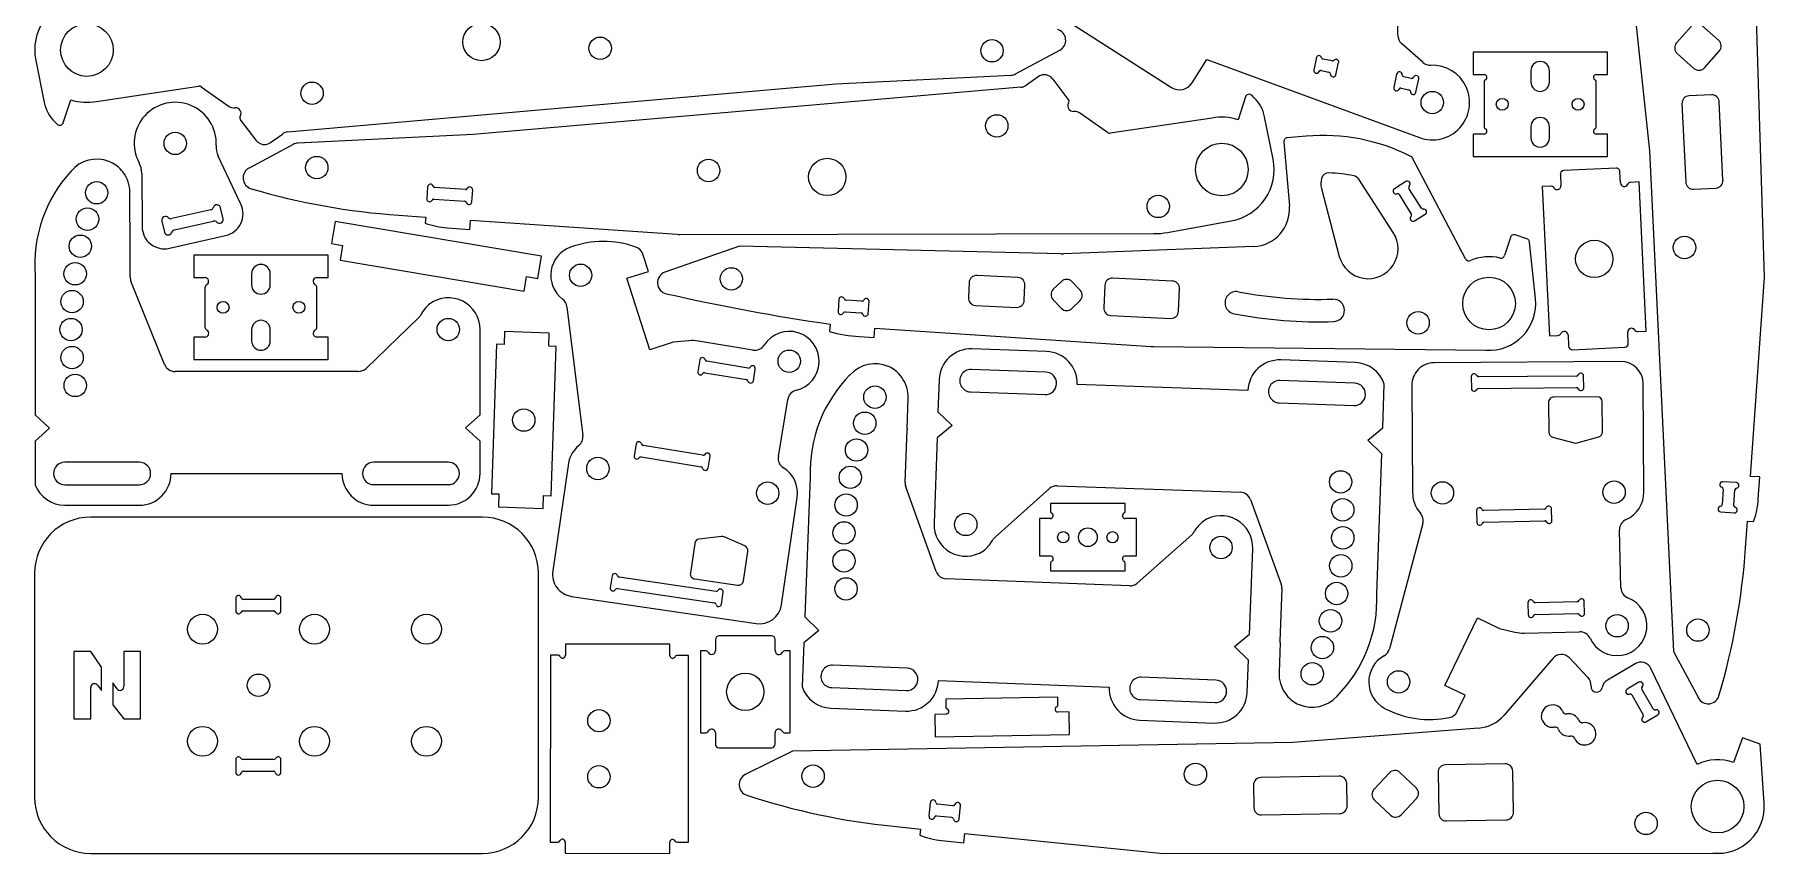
# Model space of a CAD drawing. Header units: millimetres. Extents: x 4 to 467, y 3 to 497.
# Drawn here: x 3.5 to 467, y 3.5 to 222.7 of the extents above; entities that cross this region are included whole.
import ezdxf

# ---------------------------------------------------------------- set-up
doc = ezdxf.new("R2010")
doc.units = ezdxf.units.MM
doc.layers.add('INTERIOR_LOOPS', color=7, linetype='Continuous')
doc.layers.add('OUTER_LOOP', color=7, linetype='Continuous')

msp = doc.modelspace()

# ---------------------------------------------------------------- linework, layer by layer
at = {"layer": 'INTERIOR_LOOPS'}
for p, q in [((447.44, 224.92), (443.45, 220.44)), ((454.75, 221.1), (450.27, 225.09)), ((450.93, 213.79), (454.91, 218.28)), ((346.96, 216.54), (346.24, 213.24)), ((346.92, 216.55), (346.96, 216.54)), ((351.16, 215.62), (348.73, 216.15)), ((352.2, 211.94), (352.92, 215.23)), ((352.92, 215.23), (352.97, 215.22)), ((443.62, 217.61), (448.1, 213.63)), ((348.24, 213.09), (350.33, 212.63)), ((368.46, 212.11), (367.68, 208.55)), ((372.43, 210.96), (370.33, 211.42)), ((373.64, 207.24), (374.42, 210.81)), ((404.42, 212.99), (404.42, 209.99)), ((409.42, 209.99), (409.42, 212.99)), ((369.67, 208.39), (371.76, 207.94)), ((444.91, 204.2), (445.91, 183.22)), ((452.8, 206.58), (446.81, 206.29)), ((455.9, 183.7), (454.9, 204.68)), ((404.42, 197.99), (404.42, 195.05)), ((409.42, 195.04), (409.42, 197.99)), ((108.8, 181.94), (108.59, 178.74)), ((118.96, 181.19), (110.71, 181.76)), ((120.66, 177.92), (120.88, 181.11)), ((348.3, 181.5), (353.1, 163.31)), ((367.55, 169.69), (358.29, 184)), ((370.95, 183.33), (367.85, 181.39)), ((375.08, 176.2), (371.76, 181.51)), ((448.01, 181.32), (454, 181.61)), ((54, 173.38), (53.33, 176.33)), ((110.5, 178.66), (118.75, 178.1)), ((369.14, 179.86), (372.39, 174.65)), ((37.63, 172.78), (38.3, 169.83)), ((50.68, 175.77), (40.26, 173.42)), ((40.95, 170.39), (51.37, 172.75)), ((373.21, 172.83), (376.13, 174.6)), ((61.64, 158.65), (61.64, 155.7)), ((66.64, 155.7), (66.64, 158.65)), ((266.97, 157.66), (255.98, 158.18)), ((253.89, 156.28), (253.7, 152.28)), ((268.68, 151.58), (268.87, 155.57)), ((278.62, 156.61), (276.46, 154.52)), ((283.65, 154.27), (281.45, 156.55)), ((290.27, 155.56), (289.98, 149.57)), ((308.4, 156.71), (292.36, 157.47)), ((310.02, 148.62), (310.3, 154.62)), ((219.01, 151.75), (218.8, 148.56)), ((220.72, 148.48), (224.98, 148.2)), ((225.18, 151.29), (220.92, 151.57)), ((226.88, 148.02), (227.09, 151.22)), ((255.6, 150.19), (266.59, 149.67)), ((276.41, 151.7), (278.61, 149.41)), ((281.44, 149.36), (283.6, 151.44)), ((61.65, 143.7), (61.65, 140.7)), ((66.65, 140.7), (66.65, 143.7)), ((291.89, 147.48), (307.93, 146.72)), ((181.71, 135.6), (181.2, 132.44)), ((194.72, 133.42), (183.6, 135.24)), ((183.09, 132.18), (194.21, 130.36)), ((196.1, 130.01), (196.61, 133.16)), ((274.46, 132.34), (254.47, 133.05)), ((357.19, 129.39), (337.2, 130.1)), ((388.46, 131.13), (388.48, 127.93)), ((416.64, 131.27), (390.38, 131.09)), ((418.58, 128.14), (418.56, 131.34)), ((254.26, 127.05), (274.25, 126.34)), ((390.4, 127.99), (416.67, 128.17)), ((422.14, 125.73), (410.54, 125.65)), ((336.99, 124.11), (356.98, 123.4)), ((409.15, 124.24), (409.21, 116.28)), ((423.61, 116.38), (423.55, 124.34)), ((164.65, 113.06), (164.14, 109.9)), ((182.59, 110.08), (166.54, 112.7)), ((410.24, 114.94), (416.05, 113.38)), ((416.8, 113.38), (422.59, 115.02)), ((31.58, 108.2), (11.58, 108.2)), ((114.36, 108.22), (94.36, 108.21)), ((166.04, 109.64), (182.09, 107.02)), ((183.97, 106.66), (184.49, 109.82)), ((11.58, 102.2), (31.58, 102.2)), ((94.36, 102.21), (114.36, 102.22)), ((459.48, 102.74), (455.84, 103)), ((455.98, 101), (455.69, 96.87)), ((458.78, 96.66), (459.07, 100.79)), ((389.88, 95.29), (389.95, 92.09)), ((408.06, 95.66), (391.79, 95.28)), ((410.05, 92.55), (409.97, 95.75)), ((455.28, 94.92), (458.92, 94.66)), ((187.55, 88.36), (181.58, 87.62)), ((193.79, 85.82), (188.29, 88.25)), ((391.86, 92.18), (408.13, 92.56)), ((180.37, 86.43), (179.21, 78.55)), ((193.45, 76.46), (194.61, 84.34)), ((158.23, 77.77), (157.76, 74.61)), ((159.67, 74.38), (185.65, 70.55)), ((186.1, 73.62), (160.11, 77.44)), ((180.39, 76.96), (191.86, 75.27)), ((57.41, 71.79), (57.41, 68.4)), ((67.53, 71.5), (59.39, 71.5)), ((69.51, 68.4), (69.51, 71.79)), ((187.54, 70.22), (188.01, 73.39)), ((403.64, 70.6), (403.72, 67.4)), ((416.83, 70.85), (405.56, 70.59)), ((418.81, 67.75), (418.74, 70.95)), ((59.31, 68.4), (67.62, 68.4)), ((405.63, 67.49), (416.9, 67.75)), ((18.55, 57.5), (14.05, 57.5)), ((14.05, 57.5), (14.05, 39.5)), ((21.46, 53.39), (18.55, 57.5)), ((31.91, 57.5), (27.41, 57.5)), ((27.41, 57.5), (27.41, 48.14)), ((31.91, 39.5), (31.91, 57.5)), ((21.46, 47.1), (21.46, 53.39)), ((237.31, 53.08), (217.32, 53.86)), ((18.55, 39.5), (18.55, 47.93)), ((20.34, 48.54), (21.46, 47.1)), ((25.6, 47.56), (24.46, 49.16)), ((24.46, 49.16), (24.46, 43.24)), ((217.09, 47.86), (237.07, 47.09)), ((320.03, 49.89), (300.04, 50.66)), ((433.37, 49.32), (430.21, 47.49)), ((437.2, 42.15), (434.12, 47.47)), ((24.46, 43.24), (27.37, 39.5)), ((299.81, 44.66), (319.79, 43.89)), ((431.44, 45.91), (434.52, 40.6)), ((14.05, 39.5), (18.55, 39.5)), ((27.37, 39.5), (31.91, 39.5)), ((435.27, 38.75), (438.43, 40.58)), ((57.41, 28.6), (57.41, 25.21)), ((67.62, 28.6), (59.31, 28.6)), ((69.51, 25.21), (69.51, 28.6)), ((59.39, 25.5), (67.53, 25.5)), ((353.06, 24.17), (332.06, 23.8)), ((366.51, 25.05), (362.39, 20.69)), ((373.7, 21.01), (369.33, 25.13)), ((379.57, 25.14), (379.77, 14.14)), ((397.53, 27.46), (381.54, 27.18)), ((399.76, 14.5), (399.57, 25.5)), ((330.1, 21.77), (330.2, 15.77)), ((355.2, 16.21), (355.09, 22.21)), ((243.51, 17.11), (243.15, 13.48)), ((249.58, 16.23), (245.46, 16.64)), ((251.21, 12.68), (251.57, 16.31)), ((332.24, 13.8), (353.23, 14.17)), ((362.47, 17.86), (366.83, 13.74)), ((369.66, 13.82), (373.78, 18.18)), ((245.15, 13.56), (249.27, 13.15)), ((381.8, 12.18), (397.8, 12.46))]:
    msp.add_line(p, q, dxfattribs=at)
for centre, radius in [((17.52, 218.56), 7.05), ((123.25, 220.7), 5), ((155.05, 219.02), 3), ((260.04, 218.37), 3), ((77.84, 206.98), 3), ((378.01, 204.49), 3), ((396.76, 204.02), 1.6), ((417.08, 204.02), 1.6), ((261.32, 198.24), 3), ((41.18, 193.57), 3), ((79.11, 187.08), 3), ((321.62, 186.57), 7.05), ((184.09, 186.3), 3), ((215.89, 184.57), 5), ((20.13, 180.36), 3), ((17.68, 173.28), 3), ((304.58, 176.7), 3), ((15.75, 166.03), 3), ((421.41, 162.63), 5), ((445.58, 165.69), 3), ((14.37, 158.66), 3), ((149.81, 158.25), 3), ((190.19, 157.28), 3), ((393.21, 150.7), 7.05), ((13.54, 151.21), 3), ((53.99, 149.67), 1.6), ((74.31, 149.68), 1.6), ((374.21, 145.53), 3), ((13.26, 143.72), 3), ((114.35, 143.73), 3), ((13.54, 136.22), 3), ((205.71, 135.24), 3), ((14.38, 128.77), 3), ((228.67, 125.63), 3), ((134.58, 119.5), 3), ((225.94, 118.65), 3), ((223.74, 111.48), 3), ((154.43, 106.53), 3), ((222.07, 104.17), 3), ((199.93, 99.93), 3), ((353.45, 102.94), 3), ((380.73, 99.98), 3), ((426.71, 100.2), 3), ((220.95, 96.76), 3), ((354.01, 95.46), 3), ((253, 91.56), 3), ((220.38, 89.28), 3), ((279.12, 88.13), 1.5), ((285.72, 88.13), 2.5), ((292.32, 88.13), 1.5), ((321.4, 85.38), 3), ((354.02, 87.96), 3), ((220.37, 81.78), 3), ((353.48, 80.48), 3), ((220.92, 74.3), 3), ((352.38, 73.07), 3), ((48.5, 63.5), 4), ((78.5, 63.5), 4), ((108.5, 63.5), 4), ((350.74, 65.75), 3), ((427.53, 64.43), 3), ((449.19, 63.28), 3), ((348.56, 58.58), 3), ((63.5, 48.5), 3), ((193.93, 46.75), 5), ((345.85, 51.58), 3), ((368.98, 49.4), 3), ((154.72, 39.02), 3), ((48.5, 33.5), 4), ((78.5, 33.5), 4), ((108.5, 33.5), 4), ((154.71, 24.02), 3), ((212.08, 24.16), 3), ((314.55, 24.66), 3), ((454.46, 16.03), 7.05), ((435.29, 11.51), 3)]:
    msp.add_circle(centre, radius, dxfattribs=at)
for centre, radius, start, end in [((444.95, 219.11), 2, 138.3585, 228.3585), ((453.42, 219.61), 2, 318.3585, 48.3585), ((346.98, 213.08), 0.75, 167.6489, 337.2122), ((347.63, 216.31), 0.75, 15.2031, 161.6613), ((348.84, 216.64), 0.5, 195.2031, 257.6484), ((351.26, 216.11), 0.5, 257.6493, 320.0947), ((352.22, 215.31), 0.75, 353.6365, 140.0947), ((406.92, 212.99), 2.5, 0, 180), ((449.43, 215.12), 2, 228.3585, 318.3585), ((348.13, 212.6), 0.5, 77.6489, 157.2113), ((350.22, 212.14), 0.5, 358.0864, 77.6489), ((351.47, 212.1), 0.75, 178.0856, 347.6489), ((369.19, 211.95), 0.75, 358.0856, 167.6489), ((370.44, 211.91), 0.5, 178.0864, 257.6489), ((372.53, 211.45), 0.5, 257.6489, 337.2113), ((373.69, 210.97), 0.75, 347.6489, 157.2122), ((406.92, 209.99), 2.5, 180, 360), ((368.41, 208.39), 0.75, 167.6489, 337.2122), ((369.56, 207.9), 0.5, 77.6489, 157.2113), ((371.66, 207.45), 0.5, 358.0864, 77.6489), ((372.91, 207.4), 0.75, 178.0856, 347.6489), ((446.9, 204.29), 2, 92.75, 182.75), ((452.9, 204.58), 2, 2.75, 92.75), ((406.92, 197.99), 2.5, 359.9845, 179.9845), ((406.92, 195.04), 2.5, 179.9845, 359.9845), ((350.27, 183.67), 2, 87.7537, 162.7425), ((348.69, 143.27), 42.42, 78.6989, 87.7537), ((109.55, 181.89), 0.75, 17.1812, 176.081), ((110.75, 182.26), 0.5, 197.1812, 266.0807), ((118.99, 181.69), 0.5, 266.0813, 334.9808), ((120.13, 181.16), 0.75, 356.081, 154.9808), ((353.14, 182.78), 5, 162.7425, 194.7629), ((356.61, 182.91), 2, 32.91, 78.6989), ((368.25, 180.76), 0.75, 122.0365, 291.5998), ((371.34, 182.69), 0.75, 312.4732, 122.0365), ((372.19, 181.77), 0.5, 132.474, 212.0365), ((447.91, 183.32), 2, 182.75, 272.75), ((453.91, 183.61), 2, 272.75, 2.75), ((50.46, 176.75), 1, 282.7369, 341.495), ((52.36, 176.11), 1, 12.7369, 161.495), ((109.33, 178.69), 0.75, 176.081, 334.9808), ((110.47, 178.16), 0.5, 86.0813, 154.9808), ((118.71, 177.6), 0.5, 17.1812, 86.0807), ((119.91, 177.97), 0.75, 197.1812, 356.081), ((368.71, 179.6), 0.5, 32.0365, 111.5989), ((375.5, 176.47), 0.5, 212.0368, 280.9363), ((38.61, 173), 1, 43.9787, 192.7369), ((40.04, 174.39), 1, 223.9787, 282.7369), ((51.59, 171.77), 1, 43.9787, 102.7369), ((53.03, 173.16), 1, 223.9787, 12.7369), ((372.82, 173.47), 0.75, 132.9849, 301.1986), ((371.97, 174.39), 0.5, 312.9857, 32.0365), ((375.74, 175.24), 0.75, 301.1984, 100.9363), ((39.27, 170.05), 1, 192.7369, 341.495), ((41.17, 169.42), 1, 102.7369, 161.495), ((360.83, 165.34), 8, 194.7629, 32.91), ((64.14, 158.65), 2.5, 359.994, 179.994), ((255.88, 156.18), 2, 87.3005, 177.3005), ((266.87, 155.66), 2, 357.3005, 87.3005), ((64.14, 155.7), 2.5, 179.9942, 359.9938), ((277.85, 153.08), 2, 133.9568, 223.9568), ((280.01, 155.17), 2, 43.9568, 133.9568), ((282.21, 152.88), 2, 313.9568, 43.9568), ((292.26, 155.47), 2, 87.3005, 177.3005), ((308.3, 154.71), 2, 357.3005, 87.3005), ((325.47, 150.9), 3, 79.1862, 259.1866), ((347.71, 267.37), 115.57, 259.1864, 271.8206), ((219.55, 148.51), 0.75, 176.2331, 335.1329), ((219.76, 151.7), 0.75, 17.3333, 176.2331), ((220.68, 147.98), 0.5, 86.2334, 155.1329), ((220.95, 152.07), 0.5, 197.3333, 266.2328), ((225.21, 151.79), 0.5, 266.2334, 335.1329), ((226.35, 151.27), 0.75, 356.2331, 155.1329), ((255.7, 152.19), 2, 177.3005, 267.3005), ((266.68, 151.67), 2, 267.3005, 357.3005), ((280.05, 150.8), 2, 223.9568, 313.9568), ((291.98, 149.48), 2, 177.3005, 267.3005), ((308.02, 148.72), 2, 267.3005, 357.3005), ((351.48, 148.85), 3, 271.8206, 91.8206), ((64.15, 143.7), 2.5, 0.0095, 180.0095), ((224.94, 147.7), 0.5, 17.3333, 86.2328), ((226.14, 148.07), 0.75, 197.3333, 356.2331), ((347.71, 267.37), 121.57, 259.1864, 271.8206), ((64.15, 140.7), 2.5, 180.0095, 0.0095), ((182.45, 135.48), 0.75, 11.8042, 170.704), ((183.68, 135.74), 0.5, 191.8042, 260.7037), ((181.94, 132.32), 0.75, 170.704, 329.6038), ((183.01, 131.69), 0.5, 80.7043, 149.6038), ((194.13, 129.87), 0.5, 11.8042, 80.7037), ((195.36, 130.13), 0.75, 191.8042, 350.704), ((194.8, 133.92), 0.5, 260.7043, 329.6038), ((195.87, 133.28), 0.75, 350.704, 149.6038), ((254.37, 130.05), 3, 87.9605, 267.9605), ((274.35, 129.34), 3, 267.9606, 87.9605), ((337.1, 127.1), 3, 87.9605, 267.9605), ((389.21, 131.13), 0.75, 21.4975, 180.3973), ((390.37, 131.59), 0.5, 201.4975, 270.397), ((416.64, 131.77), 0.5, 270.3977, 339.2971), ((417.81, 131.33), 0.75, 0.3973, 159.2971), ((357.09, 126.39), 3, 267.9606, 87.9605), ((389.23, 127.93), 0.749, 180.3973, 339.2743), ((390.4, 127.49), 0.5, 90.3977, 159.2743), ((410.55, 124.25), 1.4, 90.3973, 180.3973), ((416.67, 127.67), 0.5, 21.4975, 90.397), ((417.83, 128.13), 0.75, 201.4975, 0.3973), ((422.15, 124.33), 1.4, 0.3973, 90.3973), ((410.61, 116.29), 1.4, 180.3973, 255.0036), ((422.21, 116.37), 1.4, 285.791, 0.3973), ((165.39, 112.94), 0.75, 11.8042, 170.704), ((166.62, 113.2), 0.5, 191.8042, 260.7037), ((416.42, 114.73), 1.4, 255.0039, 285.7908), ((11.58, 105.2), 3, 90.0095, 270.0095), ((31.58, 105.2), 3, 270.0095, 90.0095), ((94.36, 105.21), 3, 90.0095, 270.0095), ((114.36, 105.22), 3, 270.0095, 90.0095), ((164.88, 109.78), 0.75, 170.704, 329.6038), ((165.95, 109.15), 0.5, 80.7043, 149.6038), ((182.01, 106.52), 0.5, 11.8042, 80.7037), ((183.23, 106.78), 0.75, 191.8042, 350.704), ((182.67, 110.57), 0.5, 260.7043, 329.6038), ((183.75, 109.94), 0.75, 350.704, 149.6038), ((455.79, 102.25), 0.75, 86.0172, 255.5805), ((459.43, 102), 0.75, 276.4539, 86.0172), ((455.48, 101.04), 0.5, 356.0172, 75.5797), ((459.57, 100.75), 0.5, 96.4547, 176.0172), ((390.63, 95.3), 0.75, 22.4222, 181.322), ((391.78, 95.78), 0.5, 202.4222, 271.3217), ((408.05, 96.16), 0.5, 271.3223, 340.2218), ((409.22, 95.73), 0.75, 1.322, 160.2218), ((455.33, 95.67), 0.75, 96.4539, 266.0172), ((455.19, 96.91), 0.5, 276.4547, 356.0172), ((459.28, 96.62), 0.5, 176.0172, 255.5797), ((458.97, 95.41), 0.75, 266.0172, 75.5805), ((187.72, 86.97), 1.4, 66.2352, 97.0221), ((390.7, 92.1), 0.75, 181.322, 340.2218), ((391.88, 91.68), 0.5, 91.3223, 160.2218), ((408.14, 92.06), 0.5, 22.4222, 91.3217), ((409.3, 92.53), 0.75, 202.4222, 1.322), ((181.75, 86.23), 1.4, 97.0223, 171.6286), ((193.23, 84.54), 1.4, 351.6286, 66.2349), ((158.5, 74.5), 0.75, 171.6286, 330.5284), ((158.97, 77.66), 0.749, 12.7517, 171.6286), ((159.59, 73.88), 0.5, 81.629, 150.5284), ((160.19, 77.94), 0.5, 192.7517, 261.6283), ((180.59, 78.35), 1.4, 171.6286, 261.6286), ((187.27, 73.5), 0.75, 351.6286, 150.5284), ((192.07, 76.66), 1.4, 261.6286, 351.6286), ((58.16, 71.79), 0.75, 9.8545, 180), ((59.39, 72), 0.5, 189.8552, 270), ((67.53, 72), 0.5, 270, 350.1448), ((68.76, 71.79), 0.75, 0, 170.1455), ((185.58, 70.06), 0.5, 12.7288, 81.6283), ((186.8, 70.33), 0.75, 192.7288, 351.6286), ((186.18, 74.11), 0.5, 261.629, 330.5284), ((404.39, 70.61), 0.75, 22.4222, 181.322), ((405.55, 71.09), 0.5, 202.4222, 271.3217), ((416.81, 71.35), 0.5, 271.3223, 340.2218), ((417.99, 70.93), 0.75, 1.322, 160.2218), ((58.16, 68.4), 0.75, 180, 336.4215), ((59.31, 67.9), 0.5, 90, 156.4224), ((67.62, 67.9), 0.5, 23.5776, 90), ((68.76, 68.4), 0.75, 203.5785, 0), ((404.47, 67.42), 0.75, 181.322, 340.2218), ((405.64, 66.99), 0.5, 91.3223, 160.2218), ((416.91, 67.25), 0.5, 22.4222, 91.3217), ((418.06, 67.73), 0.75, 202.4222, 1.322), ((217.2, 50.86), 3, 87.7859, 267.7859), ((237.19, 50.09), 3, 267.7859, 87.7859), ((19.55, 47.93), 1, 37.8943, 180), ((26.41, 48.14), 1, 215.3489, 0.0002), ((299.93, 47.66), 3, 87.7859, 267.7859), ((319.91, 46.89), 3, 267.7859, 87.7859), ((430.59, 46.84), 0.75, 120.0851, 289.6484), ((433.74, 48.67), 0.75, 310.5218, 120.0851), ((434.55, 47.72), 0.5, 130.5226, 210.0851), ((410.22, 40.24), 3, 23.2816, 279.3399), ((431.01, 45.66), 0.5, 30.0851, 109.6475), ((437.63, 42.4), 0.5, 210.0851, 289.6475), ((438.05, 41.22), 0.75, 300.0851, 109.6484), ((410.87, 36.3), 1, 23.2816, 99.3399), ((413.89, 41.82), 1, 203.2816, 279.3399), ((414.54, 37.88), 3, 23.2816, 99.3399), ((418.86, 35.51), 3, 203.2816, 99.3399), ((418.21, 39.46), 1, 203.2816, 279.3399), ((434.9, 39.4), 0.75, 130.5218, 300.0851), ((434.09, 40.35), 0.5, 310.5226, 30.0851), ((414.54, 37.88), 3, 203.2816, 279.3399), ((415.19, 33.93), 1, 23.2816, 99.3399), ((58.16, 28.6), 0.75, 23.5785, 180), ((59.31, 29.1), 0.5, 203.5776, 270), ((67.62, 29.1), 0.5, 270, 336.4224), ((68.76, 28.6), 0.75, 0, 156.4214), ((58.16, 25.21), 0.75, 180, 350.1455), ((59.39, 25), 0.5, 90, 170.1448), ((67.53, 25), 0.5, 9.8552, 90), ((68.76, 25.21), 0.75, 189.8545, 360), ((332.1, 21.8), 2, 91.0145, 181.0145), ((353.09, 22.17), 2, 1.0145, 91.0145), ((367.96, 23.68), 2, 46.623, 136.623), ((381.57, 25.18), 2, 91.0145, 181.0145), ((397.57, 25.46), 2, 1.0145, 91.0145), ((363.84, 19.32), 2, 136.623, 226.623), ((372.32, 19.56), 2, 316.623, 46.623), ((244.26, 17.04), 0.75, 4.7184, 174.2817), ((245.51, 17.14), 0.5, 184.7192, 264.2817), ((249.63, 16.73), 0.5, 264.2817, 343.8442), ((250.83, 16.38), 0.75, 354.2817, 163.845), ((332.2, 15.8), 2, 181.0145, 271.0145), ((353.2, 16.17), 2, 271.0145, 1.0145), ((381.77, 14.18), 2, 181.0145, 271.0145), ((397.76, 14.46), 2, 271.0145, 1.0145), ((243.9, 13.41), 0.75, 174.2817, 343.845), ((245.1, 13.06), 0.5, 84.2817, 163.8442), ((249.22, 12.65), 0.5, 4.7192, 84.2817), ((250.46, 12.75), 0.75, 184.7184, 354.2817), ((368.2, 15.2), 2, 226.623, 316.623)]:
    msp.add_arc(centre, radius, start, end, dxfattribs=at)
at = {"layer": 'OUTER_LOOP'}
for p, q in [((467, 157.74), (462.46, 304.93)), ((430.93, 241.14), (436.24, 191.53)), ((368.76, 222.58), (368.93, 240.67)), ((276.39, 228.78), (308.12, 208.53)), ((266.36, 212.19), (278.19, 218.52)), ((375.52, 215.23), (369.77, 220.3)), ((424.92, 217.99), (388.92, 217.99)), ((388.92, 217.99), (388.92, 211.99)), ((424.92, 211.99), (424.92, 217.99)), ((3.81, 215.77), (6.1, 204.47)), ((313.65, 209.76), (317.63, 216)), ((317.63, 216), (374.57, 195.1)), ((20.13, 204.81), (47.44, 208.86)), ((48.16, 208.69), (55.4, 203.62)), ((71.38, 196.62), (218.18, 209.47)), ((267.79, 208.59), (120.98, 195.93)), ((218.18, 209.47), (265.1, 211.84)), ((272.42, 211.4), (269.28, 209.14)), ((280.47, 205.42), (276.38, 210.78)), ((388.92, 211.99), (391.92, 211.99)), ((391.92, 210.09), (391.92, 197.94)), ((421.92, 211.99), (424.92, 211.99)), ((421.92, 197.94), (421.92, 210.09)), ((11.2, 199.1), (13.2, 205.25)), ((327.97, 206.03), (325.96, 199.88)), ((330.26, 205.8), (329.62, 206.43)), ((8.9, 199.32), (9.55, 198.69)), ((58.7, 199.77), (62.8, 194.42)), ((290.99, 196.49), (283.76, 201.57)), ((319.03, 200.33), (291.71, 196.32)), ((335.34, 189.34), (333.06, 200.65)), ((66.75, 193.79), (69.89, 196.06)), ((120.98, 195.93), (74.05, 193.62)), ((344.22, 195.51), (339.16, 195.07)), ((391.92, 196.04), (388.92, 196.04)), ((388.92, 196.04), (388.92, 190.04)), ((424.92, 196.04), (421.92, 196.04)), ((424.92, 190.04), (424.92, 196.04)), ((58.78, 177.29), (52.73, 190.15)), ((72.79, 193.27), (60.95, 186.96)), ((338.25, 193.99), (339.72, 176.79)), ((388.92, 190.04), (424.92, 190.04)), ((436.24, 191.53), (442.68, 57.57)), ((32.23, 185.52), (32.3, 171.31)), ((386.94, 162.63), (372.73, 189.65)), ((427.25, 186.94), (413.27, 186.27)), ((428.44, 182.99), (428.3, 185.99)), ((409.73, 182.09), (407.47, 181.98)), ((407.47, 181.98), (409.38, 142.03)), ((412.32, 185.22), (412.46, 182.22)), ((433.44, 183.23), (431.17, 183.12)), ((435.35, 143.28), (433.44, 183.23)), ((29.06, 172.27), (29.05, 180.37)), ((29.1, 157.8), (29.09, 171.94)), ((84.08, 172.67), (83.08, 166.76)), ((139.3, 163.33), (84.08, 172.67)), ((101.12, 174.34), (108.3, 173.85)), ((108.3, 173.85), (108.19, 172.21)), ((120.1, 170.54), (120.27, 173.03)), ((120.27, 173.03), (175.71, 169.23)), ((307.03, 169.71), (324.1, 172.79)), ((39.62, 165.48), (54.68, 168.88)), ((114.12, 170.95), (120.1, 170.54)), ((176.41, 169.21), (303.51, 169.4)), ((398.93, 168.39), (397.36, 163.53)), ((403.38, 168.01), (400.19, 169.04)), ((405.66, 152.01), (404.06, 167.16)), ((82.14, 163.65), (46.14, 163.64)), ((46.14, 163.64), (46.14, 157.64)), ((82.14, 157.65), (82.14, 163.65)), ((83.08, 166.76), (86.04, 166.26)), ((86.04, 166.26), (85.37, 162.31)), ((85.37, 162.31), (134.67, 153.97)), ((138.3, 157.41), (139.3, 163.33)), ((167.99, 159.3), (166.45, 163.92)), ((192.4, 166.03), (172.41, 159.08)), ((278.59, 164.01), (192.4, 166.03)), ((330.14, 165.95), (279.2, 164.01)), ((3.62, 158.3), (3.62, 120.86)), ((46.14, 157.64), (49.14, 157.64)), ((79.14, 157.65), (82.14, 157.65)), ((134.67, 153.97), (135.34, 157.91)), ((135.34, 157.91), (138.3, 157.41)), ((162.18, 157.44), (167.99, 159.3)), ((463.29, 104.43), (467, 157.74)), ((38.34, 134.37), (29.32, 156.68)), ((49.14, 154.91), (49.15, 144.43)), ((79.15, 144.44), (79.14, 154.92)), ((168.32, 138.3), (162.18, 157.44)), ((146.14, 149.85), (150.37, 115.35)), ((106.38, 146.83), (92.3, 133.34)), ((122.86, 120.88), (122.85, 143.73)), ((216.66, 145.17), (216.53, 143.18)), ((228.45, 141.59), (228.62, 144.09)), ((228.62, 144.09), (302.72, 139.21)), ((49.15, 141.7), (46.15, 141.7)), ((46.15, 141.7), (46.15, 135.7)), ((82.15, 141.71), (79.15, 141.71)), ((82.15, 135.71), (82.15, 141.71)), ((127.29, 139.77), (125.89, 99.79)), ((129.29, 139.7), (127.29, 139.77)), ((129.41, 143.2), (129.29, 139.7)), ((141.4, 142.78), (129.41, 143.2)), ((141.28, 139.28), (141.4, 142.78)), ((143.28, 139.21), (141.28, 139.28)), ((141.88, 99.24), (143.28, 139.21)), ((174.62, 140.32), (168.32, 138.3)), ((178.8, 140.72), (174.62, 140.32)), ((195.97, 138.23), (181.35, 140.63)), ((224.46, 141.86), (228.45, 141.59)), ((303.27, 139.19), (392.39, 138.21)), ((409.38, 142.03), (411.65, 142.14)), ((414.38, 142.27), (414.52, 139.27)), ((430.5, 140.04), (430.36, 143.04)), ((433.09, 143.17), (435.35, 143.28)), ((46.15, 135.7), (82.15, 135.71)), ((274.66, 137.83), (254.67, 138.55)), ((357.39, 134.89), (337.4, 135.6)), ((428.46, 135.2), (378.5, 134.86)), ((415.57, 138.32), (429.55, 139)), ((90.23, 132.51), (41.12, 132.5)), ((245.87, 130.35), (245.56, 121.7)), ((237.27, 117.2), (237.58, 125.3)), ((328.6, 127.41), (282.85, 129.04)), ((364.73, 117.46), (365.14, 129.11)), ((372.55, 128.82), (372.74, 100.32)), ((434.71, 100.26), (434.51, 129.25)), ((3.62, 120.86), (7.52, 117.36)), ((118.96, 117.38), (122.86, 120.88)), ((202.79, 109.74), (205.29, 125.03)), ((245.56, 121.7), (249.34, 118.06)), ((7.52, 117.36), (3.62, 113.86)), ((122.86, 113.88), (118.96, 117.38)), ((236.75, 102.74), (237.3, 116.87)), ((249.34, 118.06), (245.32, 114.7)), ((360.7, 114.1), (364.73, 117.46)), ((3.62, 113.86), (3.63, 102.2)), ((122.86, 105.22), (122.86, 113.88)), ((245.32, 114.7), (244.5, 91.86)), ((364.48, 110.46), (360.7, 114.1)), ((146.47, 107.29), (142.32, 79.1)), ((363.14, 73.04), (364.48, 110.46)), ((40.08, 105.2), (85.86, 105.21)), ((211.31, 104.23), (209.86, 66.81)), ((465.78, 104.26), (463.29, 104.43)), ((465.36, 98.28), (465.78, 104.26)), ((125.89, 99.79), (127.89, 99.72)), ((127.89, 99.72), (127.77, 96.23)), ((139.76, 95.81), (139.88, 99.3)), ((139.88, 99.3), (141.88, 99.24)), ((203.62, 70.08), (207.84, 98.76)), ((245.08, 78.97), (236.93, 101.61)), ((260.85, 88.17), (275.4, 101.16)), ((277.51, 101.91), (326.58, 100.17)), ((329.29, 98.19), (337.52, 75.58)), ((11.58, 96.7), (31.58, 96.7)), ((123.5, 93.5), (18.5, 93.5)), ((94.36, 96.71), (114.36, 96.72)), ((127.77, 96.23), (139.76, 95.81)), ((275.72, 93.13), (272.72, 93.13)), ((272.72, 93.13), (272.72, 83.13)), ((295.72, 97.13), (275.72, 97.13)), ((275.72, 97.13), (275.72, 95.02)), ((295.72, 95.02), (295.72, 97.13)), ((298.72, 93.13), (295.72, 93.13)), ((298.72, 83.13), (298.72, 93.13)), ((313.55, 88.78), (298.96, 75.85)), ((375.49, 91.81), (366.52, 58.23)), ((428.54, 74.6), (428.18, 90.08)), ((461.95, 85.28), (462.45, 92.46)), ((462.45, 92.46), (464.09, 92.35)), ((329.01, 62.21), (329.89, 85.05)), ((272.72, 83.13), (275.72, 83.13)), ((275.72, 81.23), (275.72, 79.13)), ((275.72, 79.13), (295.72, 79.13)), ((295.72, 83.13), (298.72, 83.13)), ((295.72, 79.13), (295.72, 81.23)), ((3.5, 78.5), (3.5, 18.5)), ((138.5, 18.5), (138.5, 78.5)), ((296.86, 75.1), (247.79, 76.99)), ((337.7, 74.45), (337.19, 60.32)), ((147.38, 72.29), (196.81, 65.02)), ((209.86, 66.81), (213.62, 63.17)), ((381.34, 48.48), (390.08, 66.58)), ((390.08, 66.58), (396.04, 63.71)), ((185.94, 60.76), (185.94, 57.76)), ((200.94, 61.74), (186.94, 61.76)), ((201.94, 57.74), (201.94, 60.74)), ((213.62, 63.17), (209.59, 59.82)), ((324.98, 58.86), (329.01, 62.21)), ((396.04, 63.71), (400.12, 62.74)), ((402.66, 62.47), (417.48, 62.81)), ((141.73, 56.53), (141.69, 6.53)), ((143.84, 56.53), (141.73, 56.53)), ((145.74, 59.53), (145.73, 56.53)), ((173.74, 59.5), (145.74, 59.53)), ((173.73, 56.5), (173.74, 59.5)), ((178.73, 56.5), (175.63, 56.5)), ((178.69, 6.5), (178.73, 56.5)), ((181.94, 57.76), (181.92, 35.76)), ((183.2, 57.76), (181.94, 57.76)), ((205.94, 57.74), (204.67, 57.74)), ((205.92, 35.74), (205.94, 57.74)), ((209.59, 59.82), (209.14, 48.17)), ((328.74, 55.21), (324.98, 58.86)), ((337.22, 59.99), (336.94, 51.89)), ((410.3, 55.71), (397.23, 40.49)), ((419.73, 50.59), (414.75, 55.82)), ((442.68, 57.57), (449.3, 45.13)), ((328.4, 46.56), (328.74, 55.21)), ((432.37, 54.28), (424.93, 49.87)), ((449.01, 27.31), (436.6, 53.01)), ((245.68, 49.76), (291.43, 47.99)), ((386.84, 45.83), (381.34, 48.48)), ((216.88, 42.37), (236.86, 41.59)), ((277.63, 45.3), (247.64, 44.77)), ((247.64, 44.77), (247.68, 42.67)), ((277.67, 43.2), (277.63, 45.3)), ((384.68, 41.47), (386.84, 45.83)), ((247.71, 40.77), (244.71, 40.72)), ((244.71, 40.72), (244.82, 34.72)), ((280.7, 41.36), (277.7, 41.31)), ((280.81, 35.36), (280.7, 41.36)), ((299.6, 39.17), (319.58, 38.39)), ((181.92, 35.76), (183.18, 35.76)), ((185.92, 35.76), (185.91, 32.76)), ((201.91, 32.74), (201.92, 35.74)), ((204.65, 35.74), (205.92, 35.74)), ((340.66, 33.22), (206.56, 30.84)), ((244.82, 34.72), (280.81, 35.36)), ((390.41, 37.03), (340.66, 33.22)), ((461.12, 34.46), (458.71, 27.81)), ((465.82, 32.76), (461.12, 34.46)), ((466.94, 16.92), (465.82, 32.76)), ((186.91, 31.76), (200.91, 31.74)), ((206.56, 30.84), (193.93, 24.6)), ((233.68, 10.74), (240.84, 10.02)), ((240.84, 10.02), (240.68, 8.38)), ((141.69, 6.53), (143.79, 6.53)), ((145.69, 6.53), (145.69, 3.53)), ((173.69, 3.5), (173.69, 6.5)), ((175.59, 6.5), (178.69, 6.5)), ((246.56, 6.93), (252.53, 6.34)), ((252.53, 6.34), (252.78, 8.82)), ((252.78, 8.82), (305.95, 3.5)), ((18.5, 3.5), (123.5, 3.5)), ((145.69, 3.53), (173.69, 3.5)), ((305.95, 3.5), (453.21, 3.58))]:
    msp.add_line(p, q, dxfattribs=at)
for centre, radius, start, end in [((17.52, 218.56), 14, 100.3013, 191.4993), ((276.78, 221.17), 3, 298.162, 73.7033), ((371.76, 222.55), 3, 179.4553, 228.5702), ((378.01, 204.49), 10, 249.8453, 92.2446), ((377.5, 217.48), 3, 228.5702, 272.2446), ((47.59, 207.87), 1, 55.0124, 98.4282), ((264.95, 214.83), 3, 272.8895, 298.162), ((267.53, 211.58), 3, 274.9288, 305.7392), ((274.18, 208.97), 3, 96.6816, 125.7392), ((273.99, 208.95), 3, 37.4162, 93.176), ((310.27, 211.91), 4, 237.4597, 327.4597), ((391.92, 211.24), 0.75, 293.5782, 90), ((392.42, 210.09), 0.5, 113.5782, 180), ((421.92, 211.24), 0.75, 90, 246.4218), ((421.42, 210.09), 0.5, 0, 66.4218), ((15.9, 206.47), 10, 191.4993, 225.5757), ((17.52, 218.56), 14, 252.0069, 280.7341), ((41.18, 193.57), 11, 357.0768, 208.397), ((281.82, 203.58), 1.47, 150.0375, 272.7524), ((279.68, 204.82), 1, 330.0375, 37.4162), ((328.92, 205.72), 1, 45.5001, 161.9312), ((323.26, 198.67), 10, 11.4237, 45.5001), ((57.12, 206.08), 3, 235.0126, 272.8278), ((57.34, 201.61), 1.47, 330.1131, 92.828), ((59.49, 200.37), 1, 150.1131, 217.4919), ((282.04, 199.11), 3, 54.937, 92.7522), ((321.62, 186.57), 14, 71.9312, 100.6585), ((10.25, 199.41), 1, 225.5757, 342.0069), ((71.65, 193.63), 3, 95.0044, 125.8149), ((291.57, 197.31), 1, 234.9368, 278.3526), ((339.25, 194.08), 1, 94.8899, 184.8899), ((348.69, 143.27), 52.42, 63.2372, 94.8899), ((392.42, 197.94), 0.5, 180, 246.4218), ((391.92, 196.79), 0.75, 270, 66.4218), ((421.92, 196.79), 0.75, 113.5782, 270), ((421.42, 197.94), 0.5, 293.5782, 0), ((58.16, 192.71), 6, 177.0768, 205.1959), ((65.18, 196.24), 3, 217.4919, 273.2516), ((65, 196.23), 3, 276.7572, 305.8149), ((74.2, 190.63), 3, 92.8138, 118.0864), ((371.84, 189.19), 1, 27.7309, 63.2372), ((40.5, 161.09), 36.99, 137.4204, 184.3298), ((20.13, 180.36), 8.96, 68.6675, 140.0287), ((20.25, 180.66), 8.65, 41.0652, 68.6675), ((20.31, 180.81), 8.5, 36.9556, 40.5391), ((20.13, 180.36), 8.92, 0.0629, 38.5873), ((26.23, 185.49), 6, 0.2779, 28.397), ((62.36, 184.31), 3, 118.0864, 253.6277), ((321.62, 186.57), 14, 280.2257, 11.4237), ((413.31, 185.27), 1, 92.75, 182.75), ((427.3, 185.94), 1, 2.75, 92.75), ((113.8, 359.38), 185.47, 253.6277, 266.081), ((409.78, 181.09), 1, 32.75, 92.75), ((411.46, 182.18), 1, 212.75, 2.75), ((429.44, 183.04), 1, 182.75, 332.75), ((431.22, 182.12), 1, 92.75, 152.75), ((53.35, 174.74), 6, 282.7369, 25.1959), ((329.76, 175.94), 10, 272.1747, 4.8899), ((86.29, 178.67), 57.59, 186.3813, 186.7051), ((115.58, 192.37), 21.47, 249.8516, 266.081), ((38.3, 171.33), 6, 180.2779, 282.7369), ((155.89, 141.44), 25.88, 70.285, 109.8904), ((176.4, 179.21), 10, 266.081, 270.0829), ((303.48, 189.4), 20, 270.0829, 280.2257), ((399.88, 168.09), 1, 72.0833, 162.0833), ((403.07, 167.06), 1, 6.0083, 72.0833), ((149.81, 158.25), 8, 109.8904, 232.8648), ((163.61, 162.98), 3, 18.3565, 70.285), ((278.82, 174), 10, 268.6551, 272.1747), ((387.82, 163.1), 1, 207.7309, 293.4885), ((393.21, 150.7), 12.52, 76.3257, 113.4885), ((396.4, 163.83), 1, 256.3257, 342.0833), ((32.1, 157.8), 3, 180.0095, 202.0319), ((49.14, 156.64), 1, 300.0095, 90.0095), ((79.14, 156.65), 1, 90.0095, 240.0095), ((173.4, 156.24), 3, 109.1821, 257.2543), ((50.14, 154.91), 1, 120.0095, 180.0095), ((78.14, 154.92), 1, 0.0095, 60.0095), ((298.45, 709.09), 569.81, 257.2543, 261.7479), ((115.83, 142.98), 10, 130.1339, 152.4294), ((114.35, 143.73), 8.5, 0.0095, 125.7841), ((143.17, 149.48), 3, 6.991, 52.8648), ((393.21, 150.7), 12.52, 266.2331, 6.0083), ((50.15, 144.43), 1, 180.0095, 240.0095), ((78.15, 144.44), 1, 300.0095, 0.0095), ((104.31, 149), 3, 313.7833, 332.4294), ((431.36, 143.09), 1, 32.75, 182.75), ((49.15, 142.7), 1, 270.0095, 60.0095), ((79.15, 142.71), 1, 120.0095, 270.0095), ((179.73, 130.76), 10, 80.704, 95.3619), ((196.46, 141.19), 3, 260.704, 327.2481), ((205.71, 135.24), 8, 283.3704, 147.2481), ((227.12, 182.19), 40.42, 254.8175, 266.2331), ((303.38, 149.19), 10, 266.2331, 269.3704), ((411.6, 143.14), 1, 272.75, 332.75), ((413.38, 142.22), 1, 2.75, 152.75), ((415.52, 139.32), 1, 182.75, 272.75), ((429.51, 139.99), 1, 272.75, 2.75), ((433.04, 144.17), 1, 212.75, 272.75), ((228.67, 125.63), 8.96, 66.4438, 137.8051), ((254.37, 130.05), 8.5, 87.9605, 177.9605), ((274.35, 129.34), 8.5, 357.9605, 87.9605), ((337.1, 127.1), 8.5, 87.9605, 177.9605), ((357.09, 126.39), 8.5, 18.6279, 87.9605), ((378.54, 128.86), 6, 90.3973, 180.3973), ((428.51, 129.2), 6, 0.3973, 90.3973), ((41.12, 135.5), 3, 202.0319, 270.0095), ((90.23, 135.51), 3, 270.0095, 313.7833), ((248.28, 105.59), 36.99, 135.1968, 182.1062), ((228.8, 125.92), 8.65, 38.8416, 66.4438), ((228.86, 126.08), 8.5, 34.7319, 38.3155), ((228.67, 125.63), 8.92, 357.8393, 36.3637), ((208.25, 124.54), 3, 103.3704, 170.704), ((294.71, 121.37), 57.59, 184.1577, 184.4815), ((154.43, 106.53), 7.99, 129.756, 174.5157), ((147.4, 114.98), 3, 309.756, 6.991), ((205.75, 109.26), 3, 170.704, 238.0376), ((199.93, 99.93), 8, 351.6286, 58.0376), ((11.58, 105.2), 8.5, 200.6768, 270.0095), ((31.58, 105.2), 8.5, 270.0095, 0.0095), ((94.36, 105.21), 8.5, 180.0095, 270.0095), ((114.36, 105.22), 8.5, 270.0095, 0.0095), ((239.75, 102.63), 3, 177.7859, 199.8083), ((277.4, 98.92), 3, 87.9605, 131.7343), ((326.48, 97.17), 3, 19.9829, 87.9605), ((380.73, 99.98), 7.99, 177.5103, 222.27), ((426.71, 100.2), 8, 293.9884, 0.3973), ((443.95, 99.77), 21.47, 339.7877, 356.0172), ((18.5, 78.5), 15, 90, 180), ((123.5, 78.5), 15, 0, 90), ((276.22, 95.02), 0.5, 180, 246.4218), ((275.72, 93.88), 0.75, 270, 66.4218), ((295.72, 93.88), 0.75, 113.5782, 270), ((295.22, 95.02), 0.5, 293.5782, 360), ((321.4, 85.38), 8.5, 357.7859, 123.5605), ((372.59, 92.58), 3, 345.035, 42.27), ((431.18, 90.15), 3, 113.9884, 181.322), ((253, 91.56), 8.5, 177.9605, 303.7351), ((262.85, 85.94), 3, 131.7343, 150.3805), ((311.56, 91.03), 3, 311.5596, 330.2058), ((322.84, 84.57), 10, 127.9103, 150.2058), ((251.55, 92.36), 10, 308.0849, 330.3805), ((276.93, 98.17), 185.47, 343.5639, 356.0172), ((148.26, 78.23), 6, 171.6286, 261.6286), ((247.9, 79.99), 3, 199.8083, 267.7859), ((275.72, 82.38), 0.75, 293.5782, 90), ((276.22, 81.23), 0.5, 113.5782, 180), ((295.72, 82.38), 0.75, 90, 246.4218), ((295.22, 81.23), 0.5, 0, 66.4218), ((296.97, 78.09), 3, 267.7859, 311.5596), ((334.7, 74.55), 3, 357.9605, 19.9829), ((431.54, 74.67), 3, 181.322, 248.6555), ((197.69, 70.95), 6, 261.6286, 351.6286), ((326.18, 71.57), 36.99, 315.3715, 2.2808), ((427.53, 64.43), 8, 204.7779, 68.6555), ((186.94, 60.76), 1, 89.9487, 179.9487), ((200.94, 60.74), 1, 359.9487, 89.9487), ((279.8, 55.64), 57.59, 4.3323, 4.6562), ((402.43, 72.47), 10, 256.6641, 271.322), ((417.55, 59.82), 3, 24.7779, 91.322), ((143.84, 56.03), 0.5, 23.5269, 89.9487), ((144.98, 56.53), 0.75, 203.5269, 359.9487), ((174.48, 56.5), 0.75, 179.9487, 336.3706), ((175.63, 56), 0.5, 89.9487, 156.3706), ((183.2, 56.76), 1, 29.9487, 89.9487), ((184.94, 57.76), 1, 209.9487, 359.9487), ((202.94, 57.74), 1, 179.9487, 329.9487), ((204.67, 56.74), 1, 89.9487, 149.9487), ((368.98, 49.4), 8, 119.1612, 242.1356), ((363.62, 59), 3, 299.1612, 345.035), ((412.57, 53.75), 3, 43.6387, 139.3569), ((345.85, 51.58), 8.92, 178.0139, 216.5383), ((433.9, 51.7), 3, 25.7795, 120.6768), ((217.2, 50.86), 8.5, 198.4532, 267.7859), ((237.19, 50.09), 8.5, 267.7859, 357.7859), ((299.93, 47.66), 8.5, 177.7859, 267.7859), ((319.91, 46.89), 8.5, 267.7859, 357.7859), ((417.56, 48.52), 3, 355.449, 43.6387), ((422.05, 48.16), 1.5, 175.449, 348.8665), ((426.46, 47.29), 3, 120.6768, 168.8665), ((248.18, 42.68), 0.5, 181.0145, 247.4363), ((247.7, 41.52), 0.75, 271.0145, 67.4363), ((277.69, 42.06), 0.75, 114.5927, 271.0145), ((277.17, 43.19), 0.5, 294.5927, 1.0145), ((345.66, 51.14), 8.5, 214.9066, 218.4902), ((345.72, 51.29), 8.65, 219.0162, 246.6185), ((345.85, 51.58), 8.96, 246.6185, 317.9797), ((377.33, 65.2), 25.88, 242.1356, 281.741), ((451.94, 46.54), 3, 208.0226, 343.5639), ((381.99, 42.8), 3, 281.741, 333.6694), ((389.65, 47), 10, 274.3797, 319.3569), ((183.18, 36.76), 1, 269.9487, 329.9487), ((184.92, 35.76), 1, 359.9487, 149.9487), ((186.91, 32.76), 1, 179.9487, 269.9487), ((200.91, 32.74), 1, 269.9487, 359.9487), ((202.92, 35.74), 1, 29.9487, 179.9487), ((204.65, 36.74), 1, 209.9487, 269.9487), ((454.46, 16.03), 12.52, 70.1319, 115.7795), ((195.26, 21.91), 3, 116.2871, 251.8284), ((252.16, 195.29), 185.47, 251.8284, 264.2817), ((18.5, 18.5), 15, 180, 270), ((123.5, 18.5), 15, 270, 0), ((454.46, 16.03), 12.52, 264.2817, 4.0569), ((143.79, 7.03), 0.5, 269.9487, 336.3706), ((144.94, 6.53), 0.75, 359.9487, 156.3706), ((174.44, 6.5), 0.75, 23.5269, 179.9487), ((175.59, 7), 0.5, 203.5269, 269.9487), ((248.7, 28.3), 21.47, 248.0522, 264.2817)]:
    msp.add_arc(centre, radius, start, end, dxfattribs=at)

doc.saveas('drawing.dxf')
